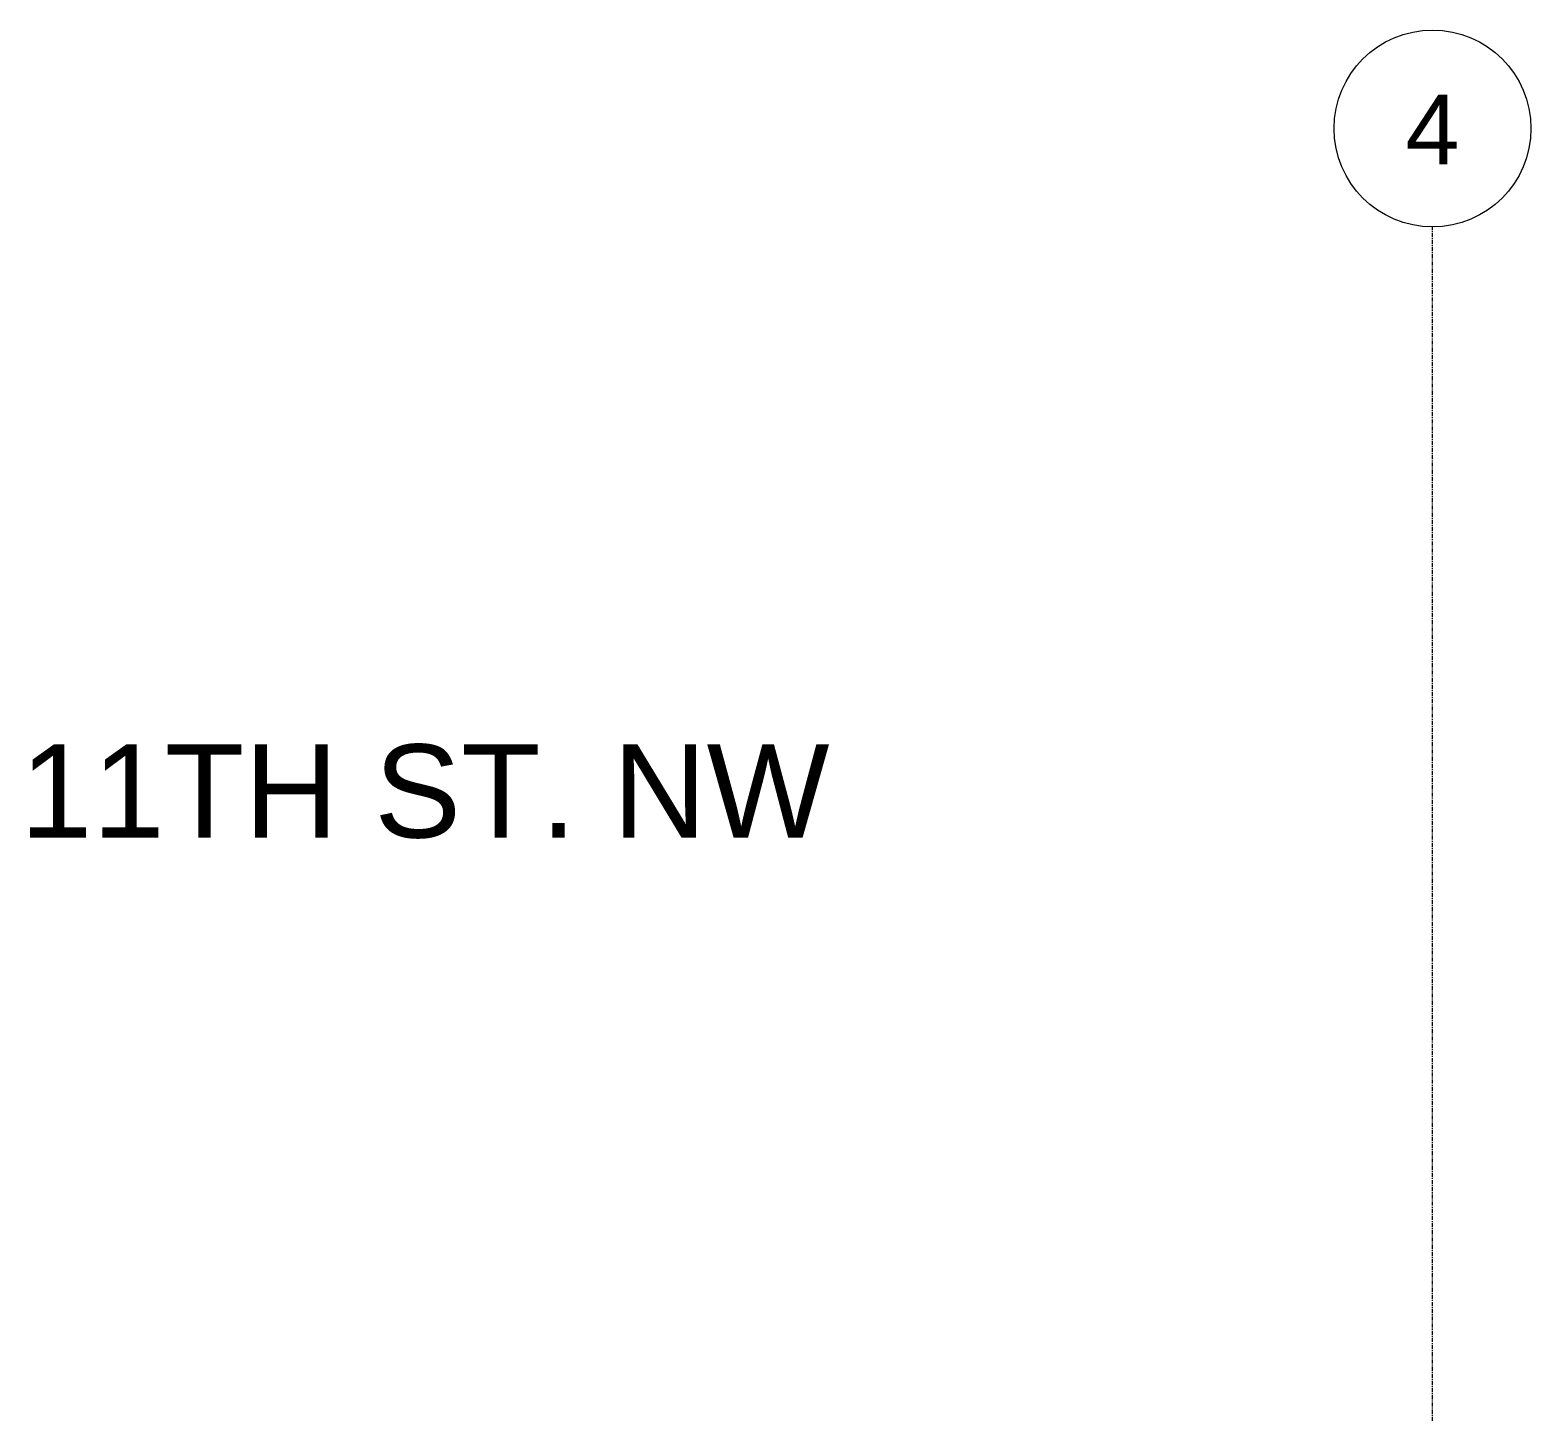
# Model space of a CAD drawing. Header units: inches. Extents: x -203 to 2070, y -968 to 768.
# Drawn here: x 783.7 to 966.7, y 600 to 768.5 of the extents above; entities that cross this region are included whole.
import ezdxf

# ---------------------------------------------------------------- set-up
doc = ezdxf.new("R2010")
doc.units = ezdxf.units.IN
doc.header["$MEASUREMENT"] = 0
doc.linetypes.add('Grid Line 1_2_', pattern=[0.875, 0.5, -0.125, 0.125, -0.125])
for name, color, linetype, lineweight in [('G-ANNO-TEXT', 231, 'Continuous', 9), ('S-GRID', 1, 'Continuous', 9), ('S-GRID-IDEN', 1, 'Continuous', 9)]:
    doc.layers.add(name, color=color, linetype=linetype, lineweight=lineweight)
doc.styles.add('Swis721 Lt BT', font='swissl.ttf', dxfattribs={"height": 11.352851})
doc.styles.add('Swis721 Lt BT_1', font='swissl.ttf', dxfattribs={"height": 8.514638})

# ---------------------------------------------------------------- blocks, each defined once
blk = doc.blocks.new('Grid - Grid Head - Circle-50561-LEVEL 10 - POWER _ SIGNAL')
at = {"layer": 'S-GRID-IDEN'}
blk.add_circle((0, 0), 0.125, dxfattribs=at)

msp = doc.modelspace()

# ---------------------------------------------------------------- linework, layer by layer
at = {"layer": 'S-GRID', "linetype": 'Grid Line 1_2_'}
msp.add_line((954.73, -968.26), (954.73, 744.46), dxfattribs=at)

# ---------------------------------------------------------------- block references
at = {"layer": 'S-GRID-IDEN', "xscale": 95.99999999999994, "yscale": 95.99999999999994, "zscale": 95.99999999999994}
msp.add_blockref('Grid - Grid Head - Circle-50561-LEVEL 10 - POWER _ SIGNAL', (954.73, 756.46), dxfattribs=at)

# ---------------------------------------------------------------- texts
at = {"layer": 'G-ANNO-TEXT', "color": 7, "insert": (782.51, 681.35), "char_height": 11.3529, "width": 110.016, "attachment_point": 1, "line_spacing_factor": 1.00667, "style": 'Swis721 Lt BT'}
msp.add_mtext('11TH ST. NW', dxfattribs=at)

# ---------------------------------------------------------------- next in the draw order: texts
at = {"layer": 'S-GRID-IDEN', "insert": (954.73, 760.59), "char_height": 8.51, "width": 7.56, "attachment_point": 2, "line_spacing_factor": 1.00667, "style": 'Swis721 Lt BT_1', "bg_fill": 3, "box_fill_scale": 1.25, "bg_fill_color": 0, "bg_fill_transparency": 0}
msp.add_mtext('4', dxfattribs=at)

doc.saveas('drawing.dxf')
